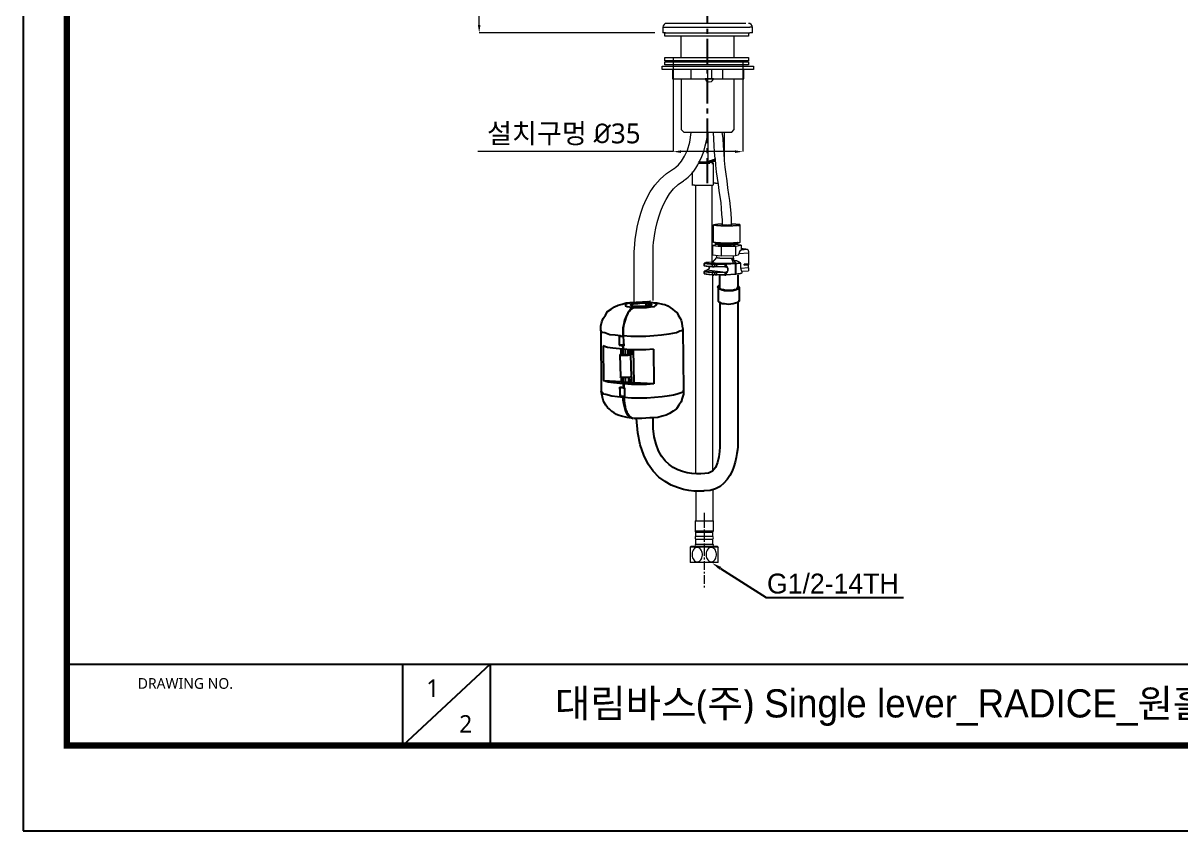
# Model space of a CAD drawing. Extents: x 2752 to 4118, y -1 to 999.
# Drawn here: x 2752 to 3334, y -1 to 405 of the extents above; entities that cross this region are included whole.
import ezdxf
from ezdxf import colors
from ezdxf.entities.mleader import LeaderData, LeaderLine
from ezdxf.math import Vec2, Vec3

# ---------------------------------------------------------------- set-up
doc = ezdxf.new("R2010")
doc.units = 0
doc.header["$LTSCALE"] = 10
doc.header["$MEASUREMENT"] = 0
doc.header["$PDMODE"] = 3
doc.header["$PDSIZE"] = -10
for name, pattern in [('AI-Linetype-4', [0.705556, 0.440972, -0.088194, 0.088194, -0.088194]), ('AI-Linetype-5', [0.705556, 0.440972, -0.088194, 0.088194, -0.088194]), ('CENTER', [2, 1.25, -0.25, 0.25, -0.25])]:
    doc.linetypes.add(name, pattern=pattern)
doc.layers.get('0').update_dxf_attribs({"linetype": 'CONTINUOUS'})
doc.layers.get('DEFPOINTS').update_dxf_attribs({"linetype": 'CONTINUOUS'})
doc.layers.add('1', color=7, linetype='CONTINUOUS')
doc.layers.add('레이어 1', color=7, linetype='CONTINUOUS')
doc.styles.add('Daelim Dimension', font='NanumGothic.ttf')
doc.styles.get("Standard").update_dxf_attribs({"font": 'GulimChe.ttf'})
doc.dimstyles.new('DEFAULT', dxfattribs={"dimscale": 2, "dimtxt": 2, "dimasz": 2, "dimexe": 0, "dimexo": 2, "dimgap": 1, "dimtad": 1, "dimdec": 0, "dimzin": 9, "dimdsep": 46, "dimtxsty": 'Daelim Dimension', "dimcen": 0.5, "dimclrd": 5, "dimclre": 5, "dimclrt": 256, "dimadec": 1, "dimazin": 0, "dimtfac": 1, "dimtdec": 0, "dimtix": 1, "dimtmove": 0, "dimatfit": 3, "dimfxl": 1, "dimtolj": 1, "dimtzin": 1, "dimlwd": 9, "dimlwe": 9, "dimarcsym": 0})

# ---------------------------------------------------------------- blocks, each defined once
blk = doc.blocks.new('*D10')
at = {"color": 5, "lineweight": 9, "ltscale": 0.5, "transparency": 16777216}
for p, q in [((3078.66, 387.11), (3078.66, 340.35)), ((3113.66, 386.01), (3113.66, 340.35)), ((3078.66, 340.35), (2980.63, 340.35)), ((3109.66, 340.35), (3082.66, 340.35))]:
    blk.add_line(p, q, dxfattribs=at)
at = {"color": 5, "ltscale": 0.5, "transparency": 16777216}
for points in [[(3082.66, 341.02), (3082.66, 339.69), (3078.66, 340.35)], [(3109.66, 341.02), (3109.66, 339.69), (3113.66, 340.35)]]:
    blk.add_solid(points, dxfattribs=at)
at = {"layer": 'DEFPOINTS', "color": 0, "ltscale": 0.5, "transparency": 16777216}
for p in [(3078.66, 391.11), (3113.66, 390.01), (3113.66, 340.35)]:
    blk.add_point(p, dxfattribs=at)
at = {"color": 7, "ltscale": 0.5, "transparency": 16777216, "insert": (3023.73, 348.98), "char_height": 10, "attachment_point": 5, "style": 'Daelim Dimension'}
blk.add_mtext('\\A1;설치구멍 {\\fISOCPEUR|b0|i0|c0|p34;%%C}35', dxfattribs=at)
blk = doc.blocks.new('*D11')
at = {"color": 5, "lineweight": 9, "ltscale": 0.5, "transparency": 16777216}
for p, q in [((3092.69, 897.6), (2981.25, 897.6)), ((2981.25, 404.01), (2981.25, 893.6)), ((3069.49, 400.01), (2981.25, 400.01))]:
    blk.add_line(p, q, dxfattribs=at)
at = {"color": 5, "ltscale": 0.5, "transparency": 16777216}
for points in [[(2980.58, 893.6), (2981.91, 893.6), (2981.25, 897.6)], [(2980.58, 404.01), (2981.91, 404.01), (2981.25, 400.01)]]:
    blk.add_solid(points, dxfattribs=at)
at = {"layer": 'DEFPOINTS', "color": 0, "ltscale": 0.5, "transparency": 16777216}
for p in [(2981.25, 897.6), (3096.69, 897.6), (3073.49, 400.01)]:
    blk.add_point(p, dxfattribs=at)
at = {"color": 7, "ltscale": 0.5, "transparency": 16777216, "insert": (2973.8, 648.8), "char_height": 10, "attachment_point": 5, "rotation": 90, "style": 'Daelim Dimension'}
blk.add_mtext('\\A1;497', dxfattribs=at)

msp = doc.modelspace()

# ---------------------------------------------------------------- linework, layer by layer
at = {"color": 1, "linetype": 'CENTER', "lineweight": -3}
msp.add_line((3095.99, 324.53), (3095.99, 420.28), dxfattribs=at)
at = {"color": 5}
msp.add_line((2774.13, 82.86), (3873.53, 82.86), dxfattribs=at)
at = {"color": 5, "ltscale": 40}
for p, q in [((2942.65, 82.86), (2942.65, 41.72)), ((2942.65, 82.86), (2942.65, 41.72)), ((2986.69, 82.86), (2942.65, 41.72)), ((2986.69, 82.86), (2942.65, 41.72)), ((2986.69, 82.86), (2986.69, 41.72)), ((2986.69, 82.86), (2986.69, 41.72))]:
    msp.add_line(p, q, dxfattribs=at)
at = {"ltscale": 0.5}
msp.add_lwpolyline([(2752.18, -0.96), (4117.54, -0.96), (4117.54, 999.46), (2752.18, 999.46)], close=True, dxfattribs=at)
at = {"color": 5, "linetype": 'ByBlock', "lineweight": 200, "const_width": 3.15}
msp.add_lwpolyline([(2774.13, 41.87), (4095.45, 41.87), (4095.45, 976.24), (2774.13, 976.24)], close=True, dxfattribs=at)
at = {"layer": '1', "color": 7, "linetype": 'Continuous', "lineweight": 18}
for p, q in [((3073.49, 402.81), (3073.49, 400.01)), ((3083.74, 404.81), (3076.73, 404.81)), ((3095.72, 404.81), (3083.74, 404.81)), ((3108.24, 404.81), (3095.72, 404.81)), ((3115.25, 404.81), (3108.24, 404.81)), ((3118.49, 400.01), (3118.49, 402.81)), ((3074.77, 400.01), (3073.49, 400.01)), ((3074.77, 400.01), (3083.34, 400.01)), ((3083.34, 400.01), (3108.64, 400.01)), ((3108.64, 400.01), (3117.21, 400.01)), ((3118.49, 400.01), (3117.21, 400.01))]:
    msp.add_line(p, q, dxfattribs=at)
at = {"layer": '1', "color": 7, "linetype": 'Continuous', "lineweight": 13}
for p, q in [((3073.49, 402.81), (3074.77, 402.81)), ((3074.77, 402.81), (3083.34, 402.81)), ((3083.34, 402.81), (3108.64, 402.81)), ((3108.64, 402.81), (3117.21, 402.81)), ((3118.49, 402.81), (3117.21, 402.81))]:
    msp.add_line(p, q, dxfattribs=at)
at = {"layer": '1', "color": 7, "linetype": 'Continuous', "lineweight": 18}
for centre, start, end in [((3075.49, 402.81), 90, 180), ((3116.49, 402.81), 0, 90)]:
    msp.add_arc(centre, 2, start, end, dxfattribs=at)
msp.add_rational_spline([(3076.73, 404.81), (3075.49, 404.81), (3075.49, 404.81)], [1, 0.994876509082, 1], degree=2, dxfattribs=at)
at = {"layer": '레이어 1', "color": 7, "lineweight": 18}
for points in [[(3116.57, 398.42), (3074.44, 398.42), (3074.44, 400.01), (3116.57, 400.01), (3116.57, 398.42)], [(3082.64, 387.6), (3082.64, 398.42)], [(3109.35, 387.6), (3109.35, 398.42)], [(3116.57, 386.01), (3074.44, 386.01), (3074.44, 387.6), (3116.57, 387.6), (3116.57, 386.01)], [(3116.57, 383.89), (3074.44, 383.89), (3074.44, 385.48), (3116.57, 385.48), (3116.57, 383.89)], [(3073.12, 383.29), (3119.06, 383.29), (3119.06, 381.7), (3073.12, 381.7), (3073.12, 383.29)], [(3078.42, 381.24), (3078.42, 376.93), (3114.16, 376.93), (3114.16, 381.7)], [(3087.74, 376.93), (3087.74, 381.7)], [(3095.9, 381.7), (3095.9, 376.55)], [(3097.89, 381.32), (3097.89, 376.93)], [(3103.7, 376.93), (3103.7, 381.7)], [(3082.64, 376.93), (3082.64, 351.51), (3084.11, 350.1), (3108.19, 350.1), (3109.35, 351.51), (3109.35, 376.93)], [(3099.71, 336.83), (3099.41, 340.15), (3099.26, 343.46), (3098.91, 349.95)], [(3104.53, 335.93), (3104.23, 339.54), (3103.93, 343.31), (3103.78, 346.93), (3103.33, 350.1)], [(3104.38, 337.28), (3104.38, 350.1)], [(3096.54, 334.57), (3096.54, 334.42), (3096.39, 334.42), (3091.11, 334.42)], [(3095.49, 335.02), (3091.72, 335.02), (3091.72, 335.17), (3091.42, 335.17)], [(3096.09, 335.02), (3095.49, 335.02), (3095.34, 334.87), (3092.32, 334.87), (3092.17, 335.02), (3091.42, 335.02)], [(3096.09, 335.17), (3095.79, 335.17), (3095.79, 335.02), (3095.49, 335.02)], [(3096.54, 335.32), (3096.09, 335.32)], [(3096.54, 335.02), (3096.09, 335.02)], [(3097.15, 335.17), (3097.15, 335.32), (3097, 335.32), (3096.54, 335.32)], [(3096.54, 335.02), (3097, 335.02), (3097, 335.17), (3097.15, 335.17)], [(3096.54, 334.57), (3097.15, 334.57), (3097.15, 334.72)], [(3097, 335.77), (3097.15, 335.77), (3097.15, 335.93), (3097.75, 335.93)], [(3097, 335.32), (3097, 335.77)], [(3097, 335.62), (3097, 335.77)], [(3099.86, 335.32), (3098.8, 335.32), (3098.65, 335.47), (3097.45, 335.47), (3097.3, 335.62), (3097, 335.62)], [(3097.15, 335.17), (3097.15, 334.72)], [(3098.8, 334.72), (3098.65, 334.72), (3098.5, 334.87), (3097.6, 334.87), (3097.45, 335.02), (3097.15, 335.02)], [(3098.65, 336.08), (3098.2, 336.08), (3098.05, 335.93), (3097.75, 335.93)], [(3098.05, 334.42), (3098.5, 334.42), (3098.5, 334.57), (3098.8, 334.57), (3098.8, 334.72)], [(3098.65, 336.23), (3098.65, 336.38), (3098.8, 336.38), (3099.26, 336.38)], [(3098.65, 335.77), (3098.65, 336.23)], [(3099.71, 336.08), (3098.95, 336.08), (3098.8, 336.23), (3098.65, 336.23)], [(3099.86, 335.47), (3099.41, 335.47), (3099.26, 335.62), (3098.65, 335.62), (3098.65, 335.77)], [(3098.8, 334.72), (3098.8, 323.71)], [(3099.71, 336.53), (3099.56, 336.53), (3099.56, 336.38), (3099.26, 336.38)], [(3099.71, 336.98), (3099.71, 336.23)], [(3099.71, 336.83), (3100.01, 333.51), (3100.31, 330.19), (3100.76, 327.03), (3101.22, 323.87), (3101.67, 320.85), (3102.12, 317.68), (3102.57, 314.82), (3102.87, 311.8), (3103.03, 308.94), (3103.33, 306.07), (3103.33, 303.51)], [(3099.71, 336.23), (3099.71, 336.38)], [(3099.71, 336.08), (3099.71, 336.23)], [(3108, 303.51), (3108, 306.22), (3107.85, 309.39), (3107.55, 312.56), (3107.1, 315.72), (3106.64, 318.89), (3106.19, 322.21), (3105.74, 325.67), (3105.29, 328.99), (3104.83, 332.46), (3104.53, 335.93)], [(3088.36, 323.26), (3088.36, 330.2)], [(3088.7, 323.71), (3088.7, 323.71)], [(3098.05, 323.41), (3096.09, 323.41), (3095.94, 323.26), (3091.72, 323.26), (3091.57, 323.41), (3089.61, 323.41), (3089.46, 323.56), (3088.7, 323.56), (3088.7, 323.71)], [(3089.96, 323.71), (3089.96, 178.47)], [(3098.05, 323.41), (3098.05, 323.56), (3098.2, 323.56), (3098.8, 323.56), (3098.8, 323.71)], [(3098.35, 284.97), (3098.35, 323.56)], [(3101.22, 324.31), (3100.01, 324.31), (3099.86, 324.47), (3098.8, 324.47)], [(3098.95, 303.51), (3099.11, 303.51), (3099.11, 303.66), (3099.71, 303.66), (3099.71, 303.81), (3100.01, 303.81)], [(3098.95, 294.92), (3098.95, 303.51)], [(3111.32, 303.21), (3111.02, 303.21), (3110.87, 303.06), (3108.75, 303.06), (3108.45, 302.91), (3102.72, 302.91), (3102.57, 303.06), (3100.46, 303.06), (3100.46, 303.21), (3099.56, 303.21), (3099.41, 303.36), (3098.95, 303.36), (3098.95, 303.51)], [(3103.33, 303.96), (3101.07, 303.96), (3100.91, 303.81), (3100.01, 303.81)], [(3107.7, 303.36), (3105.89, 303.36), (3105.74, 303.21), (3105.59, 303.21), (3105.59, 303.36), (3103.33, 303.36), (3103.33, 303.51)], [(3108, 303.51), (3108, 303.36), (3107.85, 303.36), (3107.7, 303.36)], [(3112.37, 303.51), (3112.22, 303.51), (3112.22, 303.66), (3111.62, 303.66), (3111.47, 303.81), (3110.11, 303.81), (3110.11, 303.96), (3108, 303.96)], [(3111.32, 303.21), (3111.92, 303.21), (3111.92, 303.36), (3112.37, 303.36), (3112.37, 303.51)], [(3112.37, 294.92), (3112.37, 303.51)], [(3101.22, 293.71), (3098.5, 293.26)], [(3098.5, 293.26), (3102.87, 292.66)], [(3098.5, 293.26), (3098.5, 288.43)], [(3100.01, 294.62), (3099.41, 294.62), (3099.41, 294.77), (3098.95, 294.77), (3098.95, 294.92)], [(3100.01, 294.62), (3100.31, 294.62)], [(3100.31, 294.47), (3100.01, 294.16)], [(3100.01, 294.16), (3100.01, 294.31)], [(3100.01, 294.16), (3100.01, 294.31)], [(3100.01, 294.01), (3100.01, 294.16)], [(3100.01, 294.01), (3100.01, 294.16)], [(3100.01, 294.01), (3100.01, 294.16)], [(3101.07, 293.71), (3101.07, 293.86), (3100.91, 293.86), (3100.16, 293.86), (3100.16, 294.01), (3100.01, 294.01)], [(3100.01, 294.01), (3100.16, 294.01), (3100.16, 293.86), (3101.07, 293.86)], [(3100.16, 294.01), (3100.01, 294.01)], [(3101.07, 293.86), (3100.76, 293.86), (3100.61, 294.01), (3100.16, 294.01)], [(3100.31, 294.62), (3100.46, 294.47)], [(3100.31, 294.47), (3100.31, 294.62)], [(3100.31, 294.62), (3100.46, 294.62)], [(3111.17, 294.62), (3111.02, 294.62), (3110.87, 294.47), (3108.91, 294.47), (3108.6, 294.31), (3102.72, 294.31), (3102.42, 294.47), (3100.61, 294.47), (3100.46, 294.62)], [(3109.06, 294.47), (3108.91, 294.31), (3106.64, 294.31), (3106.49, 294.16), (3102.27, 294.16), (3102.12, 294.31), (3100.61, 294.31), (3100.46, 294.47)], [(3109.66, 294.01), (3108.3, 294.01), (3108, 293.86), (3101.07, 293.86)], [(3101.07, 293.86), (3101.22, 293.86)], [(3101.07, 293.71), (3101.22, 293.71)], [(3110.87, 294.01), (3110.71, 294.01), (3110.71, 293.86), (3109.96, 293.86), (3109.96, 293.71), (3108, 293.71), (3107.85, 293.56), (3103.33, 293.56), (3103.18, 293.71), (3101.22, 293.71)], [(3101.22, 293.86), (3101.37, 293.86)], [(3101.22, 293.71), (3101.22, 293.86)], [(3101.37, 293.86), (3101.67, 293.86), (3101.97, 293.71), (3106.64, 293.71), (3106.95, 293.86), (3109.06, 293.86), (3109.21, 294.01), (3110.41, 294.01), (3110.41, 294.16), (3110.87, 294.16)], [(3101.52, 293.26), (3101.52, 293.71)], [(3101.52, 293.26), (3101.67, 293.26), (3101.67, 293.11), (3102.42, 293.11)], [(3102.42, 293.11), (3102.57, 293.11), (3102.72, 292.96), (3108.6, 292.96), (3108.6, 293.11), (3109.66, 293.11), (3109.66, 293.26)], [(3102.87, 292.66), (3109.96, 292.81)], [(3102.87, 292.66), (3102.87, 287.98)], [(3111.02, 294.31), (3110.87, 294.31), (3110.71, 294.16), (3109.96, 294.16), (3109.81, 294.01), (3109.66, 294.01)], [(3109.66, 294.01), (3109.66, 294.16)], [(3109.66, 293.26), (3109.81, 293.71)], [(3112.83, 293.41), (3109.81, 293.71)], [(3109.96, 292.81), (3112.83, 293.41)], [(3109.96, 292.81), (3109.96, 288.13)], [(3110.87, 294.16), (3110.87, 294.31)], [(3110.87, 294.16), (3111.02, 294.16), (3111.17, 294.31), (3111.32, 294.31)], [(3110.87, 294.01), (3110.87, 294.16)], [(3110.87, 294.01), (3110.87, 294.16)], [(3110.87, 294.01), (3110.87, 294.16)], [(3110.87, 294.01), (3111.02, 294.01)], [(3111.02, 294.01), (3111.32, 294.31)], [(3111.17, 294.31), (3111.02, 294.31)], [(3111.17, 294.62), (3111.32, 294.62)], [(3111.32, 294.47), (3111.17, 294.31)], [(3111.32, 294.62), (3111.92, 294.62), (3111.92, 294.77), (3112.22, 294.77), (3112.37, 294.92)], [(3111.32, 294.62), (3111.32, 294.77)], [(3111.32, 294.47), (3111.32, 294.62)], [(3111.32, 294.47), (3111.32, 294.62)], [(3111.32, 294.62), (3111.32, 294.47)], [(3111.32, 294.47), (3111.32, 294.62)], [(3111.32, 294.31), (3111.32, 294.47)], [(3112.83, 290.85), (3112.22, 290.39), (3111.77, 289.79), (3111.62, 289.04)], [(3112.83, 293.41), (3112.83, 290.85)], [(3112.83, 291.6), (3113.73, 291.6), (3113.88, 291.45), (3114.33, 291.45)], [(3112.83, 291), (3115.84, 291.3)], [(3114.33, 291.45), (3115.09, 291.45), (3115.24, 291.3), (3115.84, 291.3)], [(3115.84, 291.3), (3115.99, 291.15), (3116.14, 291.15), (3116.14, 291), (3116.14, 290.85), (3116.29, 290.85), (3116.29, 290.39), (3116.44, 290.39), (3116.44, 289.34)], [(3095.34, 284.82), (3095.34, 284.97)], [(3095.34, 284.82), (3095.34, 284.97)], [(3095.64, 284.82), (3098.5, 284.97)], [(3095.64, 284.82), (3095.64, 284.97)], [(3095.64, 284.82), (3095.64, 284.97)], [(3100.46, 287.08), (3098.2, 284.67)], [(3098.5, 288.43), (3102.87, 287.98)], [(3100.46, 288.28), (3100.46, 287.08)], [(3108, 286.63), (3102.27, 286.63), (3102.12, 286.78), (3100.91, 286.78), (3100.91, 286.93), (3100.61, 286.93), (3100.46, 287.08)], [(3102.87, 287.98), (3109.96, 288.13)], [(3108, 286.63), (3109.06, 284.06)], [(3108.6, 286.63), (3108, 286.63)], [(3108.6, 286.63), (3109.96, 284.21)], [(3108.75, 286.63), (3108.6, 286.63)], [(3108.75, 288.13), (3108.75, 286.63)], [(3108.75, 286.63), (3109.21, 285.72)], [(3109.21, 285.72), (3108.91, 288.13)], [(3109.21, 285.72), (3109.21, 285.87)], [(3109.21, 285.72), (3110.11, 284.21)], [(3109.21, 285.72), (3110.11, 285.72), (3110.26, 285.57), (3110.56, 285.57), (3110.71, 285.42), (3110.87, 285.42), (3111.02, 285.27), (3111.32, 285.27), (3111.32, 285.12), (3111.47, 285.12), (3111.62, 284.97), (3111.77, 284.97), (3111.92, 284.82), (3112.07, 284.82), (3112.07, 284.67), (3112.22, 284.67), (3112.37, 284.51)], [(3109.96, 288.13), (3111.47, 288.43)], [(3111.62, 289.04), (3111.47, 288.74), (3111.47, 288.43)], [(3116.44, 289.34), (3111.62, 289.04)], [(3116.44, 289.34), (3116.44, 288.59), (3116.59, 288.28), (3116.59, 283.91)], [(3094.43, 284.36), (3094.28, 284.36), (3094.28, 284.21)], [(3094.28, 284.21), (3094.43, 284.21), (3094.43, 284.36), (3094.58, 284.36)], [(3094.28, 284.21), (3094.28, 284.06)], [(3094.28, 284.06), (3094.28, 284.21)], [(3094.28, 284.06), (3094.28, 284.21)], [(3094.28, 283.16), (3094.28, 284.06)], [(3094.28, 284.06), (3094.28, 283.16)], [(3095.94, 283.76), (3095.79, 283.91), (3094.88, 283.91), (3094.73, 284.06), (3094.28, 284.06)], [(3094.28, 283.16), (3094.28, 283.31)], [(3094.28, 283.16), (3094.28, 283.31)], [(3094.28, 283.16), (3094.28, 283.01)], [(3094.28, 283.16), (3094.58, 283.16), (3094.58, 283.01), (3095.49, 283.01), (3095.64, 282.86), (3095.94, 282.86)], [(3094.43, 282.86), (3094.43, 283.01), (3094.28, 283.01), (3094.28, 283.16)], [(3094.28, 283.01), (3094.43, 283.01), (3094.43, 282.86)], [(3094.43, 280.29), (3094.28, 280.29), (3094.28, 280.14)], [(3094.58, 280.29), (3094.43, 280.29), (3094.43, 280.14), (3094.28, 280.14)], [(3094.28, 280.14), (3094.28, 279.99)], [(3094.28, 279.99), (3094.28, 280.14)], [(3094.28, 280.14), (3094.28, 279.99)], [(3094.28, 279.09), (3094.28, 279.99)], [(3094.28, 279.99), (3094.28, 279.09)], [(3095.94, 279.84), (3094.88, 279.84), (3094.88, 279.99), (3094.28, 279.99)], [(3094.28, 279.09), (3094.28, 279.24)], [(3094.28, 279.09), (3094.28, 279.24)], [(3094.58, 284.36), (3094.43, 284.36)], [(3098.5, 282.41), (3098.2, 282.55), (3096.84, 282.55), (3096.39, 282.71), (3095.34, 282.71), (3095.19, 282.86), (3094.43, 282.86)], [(3094.58, 280.29), (3094.43, 280.29)], [(3094.58, 284.36), (3094.73, 284.36)], [(3094.73, 284.36), (3094.58, 284.36)], [(3094.58, 280.29), (3094.73, 280.29)], [(3094.73, 280.29), (3094.58, 280.29)], [(3094.73, 284.36), (3094.73, 284.51)], [(3095.19, 284.36), (3094.73, 284.36)], [(3098.5, 283.91), (3097.3, 283.91), (3096.84, 284.06), (3095.79, 284.06), (3095.64, 284.21), (3094.73, 284.21), (3094.73, 284.36)], [(3094.73, 280.29), (3094.73, 280.44)], [(3095.19, 280.29), (3094.73, 280.29)], [(3098.5, 279.84), (3097.3, 279.84), (3096.84, 279.99), (3095.79, 279.99), (3095.64, 280.14), (3094.73, 280.14), (3094.73, 280.29)], [(3095.03, 284.51), (3095.03, 284.67), (3095.19, 284.67), (3095.19, 284.82), (3095.34, 284.82)], [(3095.03, 284.51), (3095.03, 284.36)], [(3095.03, 280.44), (3095.03, 280.59), (3095.19, 280.59), (3095.19, 280.75), (3095.34, 280.75)], [(3095.03, 280.44), (3095.03, 280.29)], [(3095.19, 284.36), (3095.19, 284.51)], [(3095.19, 284.36), (3095.49, 284.36)], [(3095.19, 280.29), (3095.19, 280.44)], [(3095.19, 280.29), (3095.49, 280.29)], [(3095.49, 284.82), (3095.34, 284.82)], [(3095.49, 284.51), (3095.34, 284.51), (3095.34, 284.67), (3095.34, 284.82)], [(3095.34, 284.82), (3095.49, 284.82)], [(3095.34, 284.82), (3095.49, 284.82)], [(3095.34, 284.36), (3095.34, 284.51)], [(3095.34, 284.36), (3095.34, 284.51), (3095.49, 284.51)], [(3095.34, 280.75), (3095.34, 280.9)], [(3095.34, 280.75), (3095.34, 280.9)], [(3095.49, 280.75), (3095.34, 280.75)], [(3095.49, 280.75), (3095.34, 280.75)], [(3095.49, 280.44), (3095.34, 280.44), (3095.34, 280.59), (3095.34, 280.75)], [(3095.34, 280.75), (3095.49, 280.75)], [(3095.34, 280.29), (3095.34, 280.44)], [(3095.49, 280.44), (3095.34, 280.44), (3095.34, 280.29)], [(3095.49, 284.82), (3095.64, 284.82)], [(3095.49, 284.51), (3095.49, 284.67)], [(3095.49, 284.36), (3095.49, 284.51)], [(3095.49, 284.36), (3095.49, 284.51)], [(3095.49, 280.75), (3095.49, 280.9)], [(3095.49, 280.75), (3095.64, 280.75)], [(3095.49, 280.44), (3095.49, 280.59)], [(3095.49, 280.44), (3095.49, 280.59)], [(3095.49, 280.44), (3095.49, 280.59)], [(3095.49, 280.29), (3095.49, 280.44)], [(3096.69, 282.55), (3096.69, 281.65), (3096.54, 281.65), (3096.54, 281.5), (3096.39, 281.35), (3096.39, 281.2), (3096.24, 281.05), (3096.09, 281.05), (3096.09, 280.9), (3095.79, 280.9), (3095.64, 280.75)], [(3095.64, 280.75), (3095.79, 280.75), (3095.79, 280.9), (3096.09, 280.9), (3096.09, 281.05), (3096.24, 281.05), (3096.39, 281.2), (3096.39, 281.35), (3096.54, 281.35), (3096.54, 281.5), (3096.69, 281.65), (3096.69, 282.55)], [(3095.64, 280.75), (3095.64, 280.9)], [(3095.64, 280.75), (3095.64, 280.9)], [(3095.64, 280.75), (3095.64, 280.9)], [(3095.64, 280.75), (3095.64, 280.9)], [(3095.64, 280.75), (3095.64, 280.9)], [(3104.99, 279.69), (3095.64, 280.75)], [(3098.35, 283.61), (3097.75, 283.61), (3097.45, 283.76), (3095.94, 283.76)], [(3095.94, 282.86), (3097, 282.86), (3097.3, 282.71), (3098.35, 282.71)], [(3098.35, 279.54), (3097.75, 279.54), (3097.45, 279.69), (3096.24, 279.69), (3095.94, 279.84)], [(3109.06, 284.06), (3101.97, 284.06), (3101.82, 284.21), (3099.86, 284.21), (3099.71, 284.36), (3098.8, 284.36), (3098.65, 284.51), (3098.2, 284.51), (3098.2, 284.67)], [(3098.35, 283.61), (3098.35, 283.76), (3098.5, 283.76), (3098.5, 283.91)], [(3098.35, 283.61), (3098.35, 282.71)], [(3099.26, 283.61), (3098.35, 283.61)], [(3098.35, 282.71), (3099.26, 282.71)], [(3098.5, 282.41), (3098.5, 282.55), (3098.35, 282.55), (3098.35, 282.71)], [(3098.5, 279.84), (3098.35, 279.69), (3098.35, 279.54)], [(3098.35, 279.54), (3098.35, 278.64)], [(3099.26, 279.54), (3098.35, 279.54)], [(3099.11, 283.91), (3098.5, 283.91)], [(3098.5, 282.41), (3099.26, 282.41)], [(3099.11, 279.84), (3098.5, 279.84)], [(3099.11, 283.91), (3099.56, 283.91)], [(3099.11, 283.91), (3099.26, 283.91), (3099.26, 283.76), (3099.26, 283.61)], [(3099.11, 279.84), (3099.56, 279.84)], [(3099.11, 279.84), (3099.26, 279.84), (3099.26, 279.69), (3099.26, 279.54)], [(3099.71, 283.61), (3099.26, 283.61)], [(3099.26, 283.61), (3099.26, 282.71)], [(3099.26, 282.71), (3099.71, 282.71)], [(3099.26, 282.71), (3099.26, 282.41)], [(3099.26, 282.41), (3099.71, 282.55)], [(3099.71, 279.54), (3099.26, 279.54)], [(3099.26, 279.54), (3099.26, 278.64)], [(3099.71, 283.61), (3099.71, 283.91), (3099.56, 283.91)], [(3100.76, 283.91), (3099.56, 283.91)], [(3100.76, 279.84), (3099.56, 279.84)], [(3099.71, 279.54), (3099.71, 279.84), (3099.56, 279.84)], [(3099.71, 282.71), (3099.71, 283.61)], [(3100.61, 283.61), (3099.71, 283.61)], [(3099.71, 282.71), (3100.61, 282.71)], [(3099.71, 282.55), (3099.71, 282.71)], [(3099.71, 282.55), (3100.76, 282.55)], [(3099.71, 278.64), (3099.71, 279.54)], [(3100.61, 279.54), (3099.71, 279.54)], [(3100.61, 283.61), (3100.61, 283.91), (3100.76, 283.91)], [(3100.61, 282.71), (3100.61, 283.61)], [(3104.68, 283.61), (3100.61, 283.61)], [(3100.61, 282.71), (3103.33, 282.71), (3103.78, 282.55), (3104.68, 282.55)], [(3100.76, 282.55), (3100.61, 282.55), (3100.61, 282.71)], [(3100.76, 279.84), (3100.61, 279.84), (3100.61, 279.69), (3100.61, 279.54)], [(3100.61, 278.64), (3100.61, 279.54)], [(3104.68, 279.54), (3100.61, 279.54)], [(3104.68, 283.76), (3103.33, 283.76), (3102.87, 283.91), (3100.76, 283.91)], [(3104.68, 282.41), (3101.52, 282.41), (3101.22, 282.55), (3100.76, 282.55)], [(3104.68, 279.69), (3103.63, 279.69), (3103.33, 279.84), (3100.76, 279.84)], [(3104.68, 283.61), (3104.68, 283.76)], [(3105.14, 283.76), (3104.68, 283.76)], [(3104.68, 283.61), (3104.68, 282.55)], [(3105.29, 283.61), (3104.68, 283.61)], [(3104.68, 282.55), (3105.14, 282.55)], [(3104.68, 282.41), (3104.68, 282.55)], [(3104.68, 282.41), (3104.99, 282.41)], [(3104.99, 279.69), (3104.68, 279.69)], [(3104.68, 279.69), (3104.68, 279.54)], [(3104.68, 279.54), (3104.68, 278.49)], [(3105.14, 279.54), (3104.68, 279.54)], [(3104.99, 282.41), (3105.14, 282.41)], [(3104.99, 282.41), (3105.14, 282.41)], [(3105.14, 279.54), (3105.14, 279.69), (3104.99, 279.69)], [(3105.14, 279.69), (3104.99, 279.69)], [(3109.06, 284.06), (3105.14, 283.76)], [(3105.14, 283.76), (3105.29, 283.76), (3105.29, 283.61)], [(3105.29, 282.71), (3105.14, 282.55)], [(3105.14, 282.41), (3105.14, 282.55)], [(3105.14, 282.41), (3105.14, 282.55)], [(3105.14, 282.41), (3105.14, 282.55)], [(3105.14, 282.41), (3105.14, 282.55)], [(3105.14, 282.41), (3105.14, 282.55)], [(3105.14, 282.41), (3105.29, 282.41), (3105.29, 282.55)], [(3105.14, 282.41), (3105.14, 282.55)], [(3105.14, 282.41), (3105.14, 282.55)], [(3105.14, 282.41), (3105.44, 282.41), (3105.44, 282.25), (3105.59, 282.25), (3105.59, 282.1), (3105.74, 282.1), (3105.74, 281.95), (3105.89, 281.95), (3105.89, 281.8), (3105.89, 281.65), (3106.04, 281.65), (3106.04, 280.75), (3105.89, 280.59), (3105.89, 280.29), (3105.74, 280.29), (3105.74, 280.14), (3105.59, 279.99), (3105.44, 279.99), (3105.44, 279.84), (3105.14, 279.84), (3105.14, 279.69)], [(3105.14, 279.69), (3105.29, 279.69), (3105.29, 279.54)], [(3105.14, 279.54), (3105.29, 279.54)], [(3109.96, 283.91), (3105.29, 283.61)], [(3105.29, 283.61), (3105.29, 282.71)], [(3105.29, 279.54), (3105.59, 279.54), (3105.59, 279.69), (3105.74, 279.69), (3105.89, 279.84), (3106.04, 279.99), (3106.04, 280.14), (3106.19, 280.14), (3106.19, 280.44), (3106.34, 280.44), (3106.34, 281.8), (3106.19, 281.8), (3106.19, 282.1), (3106.04, 282.1), (3106.04, 282.25), (3105.89, 282.41), (3105.74, 282.41), (3105.74, 282.55), (3105.29, 282.55), (3105.29, 282.71)], [(3105.29, 282.55), (3105.29, 282.71)], [(3105.29, 279.54), (3105.29, 278.64)], [(3109.96, 284.21), (3109.36, 284.21), (3109.21, 284.06), (3109.06, 284.06)], [(3110.11, 284.21), (3109.96, 284.21)], [(3109.96, 283.91), (3109.96, 284.21)], [(3109.96, 278.94), (3109.96, 283.91)], [(3110.26, 283.91), (3109.96, 283.91)], [(3112.37, 284.51), (3112.37, 284.36), (3112.22, 284.36), (3111.47, 284.36), (3111.32, 284.21), (3110.11, 284.21)], [(3110.26, 283.91), (3110.26, 284.06), (3110.11, 284.21)], [(3113.13, 279.39), (3112.98, 279.24), (3112.98, 279.09), (3112.83, 279.09), (3112.52, 279.09), (3112.52, 278.94), (3111.77, 278.94), (3111.62, 278.79), (3110.11, 278.79)], [(3112.67, 284.21), (3112.22, 284.21), (3112.22, 284.06), (3110.87, 284.06), (3110.71, 283.91), (3110.26, 283.91)], [(3110.26, 278.94), (3110.26, 283.91)], [(3110.26, 278.94), (3111.02, 278.94), (3111.32, 279.09), (3112.37, 279.09), (3112.37, 279.24), (3112.98, 279.24), (3112.98, 279.39), (3113.13, 279.39)], [(3112.67, 284.21), (3112.67, 284.36), (3112.52, 284.36), (3112.52, 284.51), (3112.37, 284.51)], [(3112.67, 281.65), (3112.67, 284.21)], [(3116.59, 281.95), (3112.67, 281.65)], [(3112.67, 281.65), (3112.67, 280.9), (3112.83, 280.9), (3112.83, 280.44), (3112.98, 280.44), (3112.98, 280.29), (3113.13, 280.29)], [(3113.13, 280.29), (3116.44, 280.44)], [(3113.13, 280.29), (3113.13, 279.39)], [(3116.59, 283.91), (3114.33, 283.76)], [(3114.33, 283.31), (3114.33, 283.76)], [(3116.44, 283.61), (3114.33, 283.46)], [(3114.33, 283.31), (3116.59, 283.46)], [(3116.44, 283.91), (3116.44, 283.61)], [(3116.44, 283.61), (3116.59, 283.61), (3116.59, 283.46)], [(3116.59, 281.95), (3116.59, 280.59), (3116.44, 280.59), (3116.44, 280.44)], [(3116.59, 281.95), (3116.59, 283.46)], [(3094.28, 279.09), (3094.28, 278.94)], [(3094.28, 279.09), (3094.58, 279.09), (3094.73, 278.94), (3095.49, 278.94), (3095.64, 278.79), (3095.94, 278.79)], [(3094.28, 279.09), (3094.28, 278.94), (3094.43, 278.94), (3094.43, 278.79)], [(3094.28, 278.94), (3094.43, 278.94), (3094.43, 278.79)], [(3098.5, 278.49), (3096.84, 278.49), (3096.39, 278.64), (3095.34, 278.64), (3095.19, 278.79), (3094.43, 278.79)], [(3095.94, 278.79), (3097, 278.79), (3097.3, 278.64), (3098.35, 278.64)], [(3098.35, 278.64), (3099.26, 278.64)], [(3098.35, 278.64), (3098.35, 278.49), (3098.5, 278.49)], [(3098.5, 278.49), (3098.5, 278.33), (3098.65, 278.33), (3099.11, 278.33), (3099.11, 278.49)], [(3098.58, 180.18), (3098.58, 278.33)], [(3099.26, 278.64), (3099.26, 278.49), (3099.11, 278.49)], [(3099.71, 278.49), (3099.11, 278.49)], [(3099.26, 278.64), (3099.71, 278.64)], [(3099.71, 278.64), (3100.61, 278.64)], [(3099.71, 278.49), (3099.71, 278.64)], [(3099.71, 278.49), (3100.76, 278.49)], [(3100.61, 278.64), (3104.23, 278.64), (3104.68, 278.49)], [(3100.61, 278.64), (3100.61, 278.49), (3100.76, 278.49)], [(3104.68, 278.33), (3101.97, 278.33), (3101.52, 278.49), (3100.76, 278.49)], [(3104.68, 278.49), (3104.99, 278.49), (3105.14, 278.64), (3105.29, 278.64)], [(3104.68, 278.49), (3104.68, 278.33)], [(3104.68, 278.33), (3105.14, 278.33)], [(3109.96, 278.64), (3105.14, 278.33)], [(3105.29, 278.64), (3105.29, 278.33), (3105.14, 278.33)], [(3105.29, 278.64), (3109.96, 278.94)], [(3110.26, 278.94), (3109.96, 278.94)], [(3109.96, 278.64), (3109.96, 278.94)], [(3110.11, 278.79), (3109.96, 278.64)], [(3110.26, 278.94), (3110.26, 278.79), (3110.11, 278.79)], [(3089.99, 169.7), (3089.99, 154.8)], [(3098.58, 170.44), (3098.58, 154.8)], [(3089.68, 154.8), (3089.68, 149.88)], [(3089.68, 154.8), (3098.91, 154.8)], [(3098.91, 149.88), (3098.91, 154.8)], [(3089.68, 149.88), (3098.91, 149.88)], [(3089.95, 149.13), (3089.95, 147.06)], [(3089.95, 149.13), (3098.64, 149.13)], [(3089.95, 147.06), (3098.64, 147.06)], [(3089.95, 145.6), (3089.95, 143.16)], [(3089.95, 145.6), (3098.64, 145.6)], [(3098.64, 147.06), (3098.64, 149.13)], [(3098.64, 143.16), (3098.64, 145.6)], [(3087.2, 141.45), (3087.2, 140.29), (3087.2, 137.87), (3087.2, 135.44), (3087.2, 134.26)], [(3087.2, 141.45), (3087.2, 140.29), (3087.2, 137.87), (3087.2, 135.44), (3087.2, 134.26)], [(3101.29, 141.66), (3087.29, 141.66)], [(3101.29, 141.66), (3087.29, 141.66)], [(3094.28, 141.86), (3087.57, 141.86)], [(3094.28, 141.86), (3087.57, 141.86)], [(3089.95, 143.16), (3098.64, 143.16)], [(3090.29, 141.89), (3098.3, 141.89)], [(3090.29, 141.89), (3098.3, 141.89)], [(3101, 141.86), (3094.28, 141.86)], [(3101, 141.86), (3094.28, 141.86)], [(3101.36, 134.26), (3101.36, 135.43), (3101.36, 137.87), (3101.36, 140.27), (3101.36, 141.45)], [(3101.36, 134.26), (3101.36, 135.43), (3101.36, 137.87), (3101.36, 140.27), (3101.36, 141.45)], [(3094.28, 133.85), (3087.36, 133.85)], [(3094.28, 133.85), (3087.36, 133.85)], [(3101.2, 133.85), (3094.28, 133.85)], [(3101.2, 133.85), (3094.28, 133.85)]]:
    msp.add_lwpolyline(points, dxfattribs=at)
at = {"layer": '레이어 1', "color": 7, "lineweight": 25}
for points in [[(3101.89, 278.29), (3101.89, 272.19)], [(3111.19, 278.29), (3111.19, 272.19)], [(3101.31, 272.19), (3101.31, 272.77), (3101.6, 273.06), (3101.89, 273.06)], [(3101.31, 272.19), (3101.31, 265.51)], [(3111.19, 271.32), (3109.74, 270.74), (3108.57, 270.45), (3107.12, 270.45), (3105.96, 270.45), (3104.51, 270.45), (3103.35, 270.74), (3102.18, 271.32), (3101.6, 271.61), (3101.31, 271.9), (3101.31, 272.19)], [(3101.89, 272.19), (3101.89, 271.9), (3102.18, 271.61), (3102.76, 271.32), (3103.93, 271.03), (3105.09, 270.74), (3105.96, 270.74), (3107.12, 270.74), (3108.28, 270.74), (3109.45, 271.03), (3110.61, 271.32)], [(3110.61, 271.32), (3110.9, 271.61), (3111.19, 272.19)], [(3111.19, 273.06), (3111.48, 272.77), (3111.77, 272.19)], [(3111.77, 272.19), (3111.77, 271.9), (3111.48, 271.61), (3111.19, 271.32)], [(3111.77, 272.19), (3111.77, 265.51)], [(3042.29, 250.68), (3042.29, 252.71), (3042.87, 254.74), (3043.45, 256.49), (3044.61, 258.23), (3045.77, 259.97), (3047.51, 261.14), (3049.26, 262.3), (3051, 263.17), (3053.04, 263.75), (3055.07, 264.33), (3057.1, 264.62), (3059.14, 264.62), (3063.2, 264.91), (3067.27, 264.91)], [(3066.11, 264.62), (3062.04, 264.62), (3060.01, 264.62), (3057.97, 264.33), (3055.94, 264.04), (3055.07, 263.75), (3054.78, 263.46), (3054.78, 263.17), (3054.78, 262.88), (3055.65, 262.59), (3056.81, 262.3), (3058.84, 262.01), (3057.97, 261.72), (3057.1, 261.14), (3056.52, 260.26), (3055.94, 259.39), (3055.07, 257.65), (3054.2, 255.61), (3053.91, 253.87), (3053.32, 251.84), (3053.32, 249.81), (3053.32, 247.77)], [(3058.84, 262.01), (3057.97, 261.42), (3057.1, 260.84), (3056.52, 259.97), (3055.94, 259.1), (3055.07, 257.36), (3054.49, 255.61), (3053.91, 253.58), (3053.62, 251.55), (3053.62, 249.81), (3053.62, 247.77)], [(3057.39, 263.17), (3057.39, 263.46), (3057.68, 263.75), (3058.27, 263.75), (3059.14, 264.04), (3060.88, 264.04), (3062.91, 264.33), (3064.95, 264.33)], [(3060.01, 262.59), (3058.55, 262.59), (3057.97, 262.88), (3057.68, 262.88), (3057.39, 263.17)], [(3058.84, 262.01), (3060.01, 262.59)], [(3059.14, 262.01), (3063.2, 262.01), (3065.24, 262.01), (3067.27, 262.3), (3069.3, 262.59), (3070.18, 263.17), (3070.47, 263.46), (3070.47, 263.75), (3069.59, 264.04), (3068.43, 264.33), (3066.4, 264.62)], [(3059.14, 262.01), (3060.3, 262.59)], [(3060.01, 262.59), (3060.01, 262.3)], [(3067.85, 263.46), (3067.85, 263.17), (3067.56, 263.17), (3066.98, 262.88), (3066.11, 262.88), (3064.07, 262.59), (3062.33, 262.59), (3060.3, 262.59)], [(3064.95, 264.33), (3066.11, 264.62)], [(3064.95, 264.33), (3064.95, 262.59)], [(3065.24, 264.04), (3066.4, 264.62)], [(3065.24, 264.04), (3065.24, 262.59)], [(3065.24, 264.04), (3066.69, 264.04), (3067.27, 263.75), (3067.56, 263.75), (3067.85, 263.46)], [(3066.4, 264.62), (3067.27, 264.91)], [(3067.27, 264.62), (3066.4, 264.62)], [(3066.4, 264.62), (3066.4, 264.62)], [(3067.56, 264.62), (3070.47, 264.33), (3073.37, 263.75), (3074.53, 263.46), (3075.99, 262.88), (3077.15, 262.01), (3078.31, 261.14), (3079.47, 260.26), (3080.63, 259.39), (3081.22, 258.23), (3082.09, 256.78), (3082.67, 255.61), (3082.96, 254.16), (3083.25, 252.71), (3083.54, 251.26)], [(3101.31, 265.51), (3101.31, 265.22), (3101.6, 264.93), (3102.18, 264.64), (3103.35, 264.06), (3104.51, 264.06), (3106.54, 263.77), (3108.86, 264.06), (3110.03, 264.35), (3111.19, 264.64)], [(3042.29, 250.68), (3042.58, 219.88)], [(3052.16, 247.77), (3049.55, 248.06), (3046.93, 248.35), (3044.32, 249.23), (3043.16, 249.51), (3042.58, 250.1), (3042.29, 250.38), (3042.29, 250.68)], [(3083.54, 251.26), (3083.25, 250.68), (3082.96, 250.38), (3082.09, 250.1), (3080.34, 249.23), (3078.31, 248.93), (3076.57, 248.64), (3072.79, 248.06), (3069.01, 247.77), (3064.95, 247.48), (3061.17, 247.48), (3057.39, 247.48), (3053.62, 247.77)], [(3083.54, 251.26), (3083.83, 220.46)], [(3051.58, 247.77), (3051.58, 243.12)], [(3051.58, 247.77), (3053.32, 247.48)], [(3053.62, 247.48), (3051.58, 247.48)], [(3051.58, 247.48), (3051.58, 243.12)], [(3051.58, 247.48), (3051.58, 247.48)], [(3053.32, 247.77), (3053.32, 247.48)], [(3053.62, 247.77), (3053.32, 247.48)], [(3053.62, 247.77), (3053.62, 247.48)], [(3053.62, 247.77), (3053.62, 247.77)], [(3053.62, 247.48), (3053.91, 242.83)], [(3043.45, 242.83), (3043.74, 225.4)], [(3053.32, 241.09), (3048.39, 241.67), (3045.77, 241.96), (3044.61, 242.25), (3043.45, 242.83)], [(3051.58, 243.12), (3051.87, 243.12)], [(3053.62, 243.12), (3051.58, 243.12)], [(3051.58, 243.12), (3053.32, 242.83)], [(3051.87, 238.18), (3052.16, 238.47)], [(3052.16, 238.47), (3052.45, 238.47)], [(3052.45, 241.09), (3052.45, 238.47)], [(3052.45, 238.47), (3053.32, 238.47)], [(3053.04, 238.18), (3053.04, 238.47)], [(3053.04, 238.47), (3053.32, 238.47)], [(3053.04, 238.18), (3053.04, 238.47)], [(3053.32, 242.83), (3053.62, 242.83)], [(3053.32, 242.83), (3053.32, 241.09)], [(3053.32, 241.09), (3053.32, 238.47)], [(3053.32, 241.09), (3053.62, 241.09)], [(3053.62, 243.12), (3053.62, 241.09)], [(3068.72, 241.09), (3064.95, 240.8), (3061.17, 240.8), (3057.39, 240.8), (3053.62, 241.09)], [(3054.49, 241.09), (3054.49, 237.9)], [(3055.94, 240.8), (3055.94, 238.18)], [(3056.23, 240.8), (3056.23, 238.18)], [(3056.81, 240.8), (3056.81, 238.18)], [(3057.68, 240.8), (3057.68, 238.18)], [(3058.55, 240.8), (3058.84, 224.24)], [(3068.72, 241.09), (3069.01, 223.66)], [(3051.87, 238.18), (3052.16, 227.14)], [(3057.39, 238.18), (3055.94, 237.9), (3054.78, 237.9), (3053.32, 237.9), (3052.45, 237.9), (3052.16, 238.18), (3051.87, 238.18)], [(3056.52, 238.18), (3055.65, 238.18), (3054.78, 237.9), (3053.91, 238.18), (3053.32, 238.18), (3053.04, 238.18)], [(3056.52, 238.18), (3056.81, 238.18)], [(3056.81, 238.18), (3057.68, 238.18)], [(3057.68, 227.14), (3057.39, 238.18)], [(3057.39, 238.18), (3057.68, 238.18)], [(3057.68, 227.14), (3056.23, 226.85), (3054.78, 226.85), (3053.32, 226.85), (3052.74, 226.85), (3052.45, 226.85), (3052.16, 227.14)], [(3052.74, 224.24), (3052.74, 226.85)], [(3053.62, 224.24), (3053.62, 226.85)], [(3054.49, 226.85), (3054.49, 224.53)], [(3056.23, 226.85), (3056.23, 224.53)], [(3056.52, 226.85), (3056.52, 224.53)], [(3057.1, 223.95), (3056.81, 226.85)], [(3057.68, 227.14), (3057.97, 227.14)], [(3057.97, 223.95), (3057.97, 227.14)], [(3043.74, 225.4), (3052.74, 224.82)], [(3053.62, 223.66), (3048.68, 224.24), (3046.06, 224.53), (3044.9, 224.82), (3043.74, 225.4)], [(3053.91, 221.62), (3051.87, 221.91)], [(3051.87, 221.91), (3051.87, 217.26)], [(3052.16, 217.26), (3051.87, 221.91)], [(3051.87, 221.91), (3052.16, 221.91)], [(3051.87, 221.91), (3053.62, 221.62)], [(3052.74, 224.24), (3053.62, 224.24)], [(3054.49, 224.53), (3053.62, 224.24)], [(3056.23, 224.53), (3053.62, 223.66)], [(3053.62, 223.66), (3053.62, 221.62)], [(3053.62, 221.62), (3053.91, 221.91)], [(3053.91, 223.66), (3056.52, 224.53)], [(3053.91, 223.66), (3053.91, 221.62)], [(3069.01, 223.66), (3065.24, 223.37), (3061.46, 223.37), (3057.68, 223.37), (3053.91, 223.66)], [(3054.2, 221.62), (3054.2, 217.26)], [(3054.49, 224.53), (3056.23, 224.53)], [(3057.1, 224.53), (3056.52, 224.53)], [(3057.1, 223.95), (3057.97, 223.95)], [(3058.84, 224.24), (3057.97, 223.95)], [(3069.01, 223.66), (3058.84, 224.24)], [(3058.55, 206.23), (3055.65, 206.81), (3052.74, 207.39), (3051.58, 207.68), (3050.13, 208.26), (3048.97, 209.13), (3047.81, 209.71), (3046.64, 210.88), (3045.77, 211.75), (3044.9, 212.91), (3044.03, 214.36), (3043.45, 215.52), (3043.16, 216.98), (3042.87, 218.43), (3042.58, 219.88)], [(3042.58, 219.88), (3042.87, 219.59), (3043.16, 219.3), (3043.74, 218.72), (3044.9, 218.43), (3047.81, 217.56), (3050.71, 217.26), (3053.62, 216.98)], [(3051.87, 217.26), (3053.62, 217.26)], [(3052.45, 217.26), (3052.16, 217.26)], [(3053.91, 217.26), (3052.16, 217.26)], [(3053.91, 217.26), (3053.62, 217.26)], [(3053.62, 217.26), (3053.62, 216.98)], [(3058.55, 206.23), (3057.68, 206.52), (3057.1, 206.81), (3056.52, 207.39), (3055.94, 207.97), (3055.07, 209.42), (3054.49, 210.88), (3054.2, 212.33), (3053.91, 213.78), (3053.62, 215.52), (3053.62, 216.98)], [(3053.91, 216.98), (3057.68, 216.68), (3061.75, 216.68), (3065.53, 216.68), (3069.3, 216.98), (3073.08, 217.26), (3076.86, 217.85), (3078.89, 218.14), (3080.63, 218.72), (3082.67, 219.3), (3083.54, 219.59), (3083.83, 220.17), (3083.83, 220.46)], [(3053.91, 217.26), (3053.91, 216.98)], [(3053.91, 216.98), (3054.2, 213.78), (3054.49, 212.33), (3054.78, 210.88), (3055.36, 209.42), (3056.23, 208.26), (3056.52, 207.68), (3057.1, 207.1), (3057.97, 206.52), (3058.55, 206.23)], [(3083.83, 220.46), (3083.83, 218.43), (3083.25, 216.39), (3082.67, 214.65), (3081.51, 212.91), (3080.34, 211.16), (3078.6, 210), (3076.86, 208.84), (3075.11, 207.97), (3073.08, 207.39), (3071.05, 206.81), (3069.01, 206.52), (3066.98, 206.52), (3062.91, 206.23), (3058.84, 206.23)]]:
    msp.add_lwpolyline(points, dxfattribs=at)
at = {"layer": '레이어 1', "color": 1, "linetype": 'AI-Linetype-4', "lineweight": 18}
msp.add_lwpolyline([(3094.3, 158.81), (3094.3, 155.73), (3094.3, 121.22)], dxfattribs=at)
at = {"layer": '레이어 1', "color": 7, "linetype": 'AI-Linetype-5', "lineweight": 18}
msp.add_lwpolyline([(3094.3, 155.73), (3094.3, 139.16)], dxfattribs=at)
at = {"layer": '레이어 1', "color": 7, "lineweight": 18}
for points, knots in [([(3094.75, 376.93), (3094.75, 376.93), (3098.64, 376.93), (3098.64, 376.93), (3098.64, 376.93), (3098.91, 376.93), (3098.91, 376.93), (3098.91, 376.93), (3098.49, 375.31), (3096.83, 375.34), (3096.83, 375.34), (3095.09, 375.46), (3094.75, 376.93)], [0, 0, 0, 0, 1, 1, 1, 2, 2, 2, 3, 3, 3, 4, 4, 4, 4]), ([(3059.14, 264.62), (3059.14, 264.62), (3059.14, 288.73), (3059.14, 288.73), (3059.14, 288.73), (3058.49, 320.01), (3078.87, 331.74), (3078.87, 331.74), (3086.54, 335.87), (3087.75, 349.95)], [0, 0, 0, 0, 1, 1, 1, 2, 2, 2, 3, 3, 3, 3]), ([(3068.58, 265.51), (3068.58, 265.51), (3068.58, 290.47), (3068.58, 290.47), (3068.58, 290.47), (3068.86, 316.65), (3083.83, 325.69), (3083.83, 325.69), (3093.54, 330.73), (3096.09, 349.79), (3096.09, 349.79), (3096.09, 335.17), (3096.09, 335.17)], [0, 0, 0, 0, 1, 1, 1, 2, 2, 2, 3, 3, 3, 4, 4, 4, 4]), ([(3094.58, 284.36), (3094.58, 284.36), (3094.43, 284.36), (3094.43, 284.36), (3094.43, 284.36), (3094.58, 284.36), (3094.58, 284.36)], [0, 0, 0, 0, 1, 1, 1, 2, 2, 2, 2]), ([(3094.58, 280.29), (3094.58, 280.29), (3094.43, 280.29), (3094.43, 280.29), (3094.43, 280.29), (3094.58, 280.29), (3094.58, 280.29)], [0, 0, 0, 0, 1, 1, 1, 2, 2, 2, 2]), ([(3095.49, 284.51), (3095.49, 284.51), (3095.64, 284.51), (3095.64, 284.51), (3095.64, 284.51), (3095.49, 284.51), (3095.49, 284.51)], [0, 0, 0, 0, 1, 1, 1, 2, 2, 2, 2]), ([(3088.41, 136.28), (3088.11, 137.08), (3088.06, 137.97), (3088.23, 138.82), (3088.41, 139.66), (3088.8, 140.45), (3089.42, 140.95), (3090.03, 141.45), (3090.86, 141.59), (3091.56, 141.27), (3092.26, 140.95), (3092.79, 140.24), (3093.08, 139.45), (3093.37, 138.65), (3093.43, 137.74), (3093.26, 136.91), (3093.09, 136.07), (3092.69, 135.27), (3092.07, 134.77), (3091.46, 134.27), (3090.63, 134.13), (3089.93, 134.46), (3089.23, 134.77), (3088.69, 135.47), (3088.41, 136.28)], [0, 0, 0, 0, 1, 1, 1, 2, 2, 2, 3, 3, 3, 4, 4, 4, 5, 5, 5, 6, 6, 6, 7, 7, 7, 8, 8, 8, 8]), ([(3088.41, 136.28), (3088.11, 137.08), (3088.06, 137.97), (3088.23, 138.82), (3088.41, 139.66), (3088.8, 140.45), (3089.42, 140.95), (3090.03, 141.45), (3090.86, 141.59), (3091.56, 141.27), (3092.26, 140.95), (3092.79, 140.24), (3093.08, 139.45), (3093.37, 138.65), (3093.43, 137.74), (3093.26, 136.91), (3093.09, 136.07), (3092.69, 135.27), (3092.07, 134.77), (3091.46, 134.27), (3090.63, 134.13), (3089.93, 134.46), (3089.23, 134.77), (3088.69, 135.47), (3088.41, 136.28)], [0, 0, 0, 0, 1, 1, 1, 2, 2, 2, 3, 3, 3, 4, 4, 4, 5, 5, 5, 6, 6, 6, 7, 7, 7, 8, 8, 8, 8]), ([(3089.95, 143.16), (3089.64, 142.91), (3089.6, 142.46), (3089.85, 142.15), (3089.96, 142), (3090.12, 141.92), (3090.29, 141.89)], [0, 0, 0, 0, 1, 1, 1, 2, 2, 2, 2]), ([(3089.95, 143.16), (3089.64, 142.91), (3089.6, 142.46), (3089.85, 142.15), (3089.96, 142), (3090.12, 141.92), (3090.29, 141.89)], [0, 0, 0, 0, 1, 1, 1, 2, 2, 2, 2]), ([(3100.17, 136.28), (3099.87, 135.47), (3099.34, 134.78), (3098.65, 134.46), (3097.96, 134.14), (3097.14, 134.26), (3096.51, 134.76), (3095.89, 135.25), (3095.49, 136.04), (3095.31, 136.89), (3095.14, 137.72), (3095.19, 138.63), (3095.48, 139.43), (3095.76, 140.22), (3096.29, 140.94), (3096.98, 141.25), (3097.67, 141.58), (3098.51, 141.45), (3099.13, 140.96), (3099.74, 140.47), (3100.16, 139.68), (3100.33, 138.83), (3100.51, 137.98), (3100.45, 137.08), (3100.17, 136.28)], [0, 0, 0, 0, 1, 1, 1, 2, 2, 2, 3, 3, 3, 4, 4, 4, 5, 5, 5, 6, 6, 6, 7, 7, 7, 8, 8, 8, 8]), ([(3100.17, 136.28), (3099.87, 135.47), (3099.34, 134.78), (3098.65, 134.46), (3097.96, 134.14), (3097.14, 134.26), (3096.51, 134.76), (3095.89, 135.25), (3095.49, 136.04), (3095.31, 136.89), (3095.14, 137.72), (3095.19, 138.63), (3095.48, 139.43), (3095.76, 140.22), (3096.29, 140.94), (3096.98, 141.25), (3097.67, 141.58), (3098.51, 141.45), (3099.13, 140.96), (3099.74, 140.47), (3100.16, 139.68), (3100.33, 138.83), (3100.51, 137.98), (3100.45, 137.08), (3100.17, 136.28)], [0, 0, 0, 0, 1, 1, 1, 2, 2, 2, 3, 3, 3, 4, 4, 4, 5, 5, 5, 6, 6, 6, 7, 7, 7, 8, 8, 8, 8]), ([(3098.3, 141.89), (3098.69, 141.95), (3098.96, 142.31), (3098.9, 142.71), (3098.88, 142.89), (3098.78, 143.05), (3098.64, 143.16)], [0, 0, 0, 0, 1, 1, 1, 2, 2, 2, 2]), ([(3098.3, 141.89), (3098.69, 141.95), (3098.96, 142.31), (3098.9, 142.71), (3098.88, 142.89), (3098.78, 143.05), (3098.64, 143.16)], [0, 0, 0, 0, 1, 1, 1, 2, 2, 2, 2])]:
    msp.add_open_spline(points, degree=3, knots=knots, dxfattribs=at)
at = {"layer": '레이어 1', "color": 7, "lineweight": 25}
for points in [[(3101.02, 272.34), (3101.02, 272.32), (3101.02, 272.31), (3101.02, 272.29)], [(3111.77, 272.34), (3111.77, 272.35), (3111.77, 272.37), (3111.77, 272.39)], [(3058.82, 262.02), (3058.81, 262.02), (3058.8, 262.02), (3058.8, 262.01)], [(3059.07, 262.41), (3058.99, 262.38), (3058.9, 262.35), (3058.82, 262.31)], [(3066.12, 264.83), (3066.03, 264.81), (3065.94, 264.78), (3065.85, 264.75)], [(3067.04, 264.91), (3067.03, 264.91), (3067.01, 264.91), (3067, 264.91)], [(3067.18, 265.18), (3067.13, 265.19), (3067.07, 265.19), (3067.02, 265.2)], [(3067.16, 264.91), (3067.12, 264.91), (3067.08, 264.91), (3067.04, 264.91)], [(3067.33, 264.9), (3067.27, 264.91), (3067.22, 264.91), (3067.16, 264.91)], [(3111.77, 265.61), (3111.77, 265.63), (3111.77, 265.64), (3111.77, 265.66)], [(3051.88, 247.79), (3052.26, 247.75), (3052.64, 247.73), (3053.02, 247.7)], [(3053.41, 247.29), (3053.48, 247.28), (3053.56, 247.28), (3053.64, 247.27)], [(3053.53, 243.31), (3053.46, 243.32), (3053.38, 243.32), (3053.31, 243.33)], [(3053.7, 221.72), (3053.78, 221.72), (3053.85, 221.71), (3053.92, 221.7)], [(3054.11, 217.46), (3054.04, 217.46), (3053.96, 217.47), (3053.89, 217.47)]]:
    msp.add_open_spline(points, degree=3, dxfattribs=at)
for points, knots in [([(3111.77, 265.51), (3111.77, 265.51), (3111.77, 265.22), (3111.77, 265.22), (3111.77, 265.22), (3111.48, 264.93), (3111.48, 264.93), (3111.48, 264.93), (3111.19, 264.64), (3111.19, 264.64), (3111.19, 264.64), (3111.19, 194.31), (3111.19, 194.31), (3111.19, 194.31), (3111.49, 169.93), (3094.24, 169.83), (3094.24, 169.83), (3061.46, 165.55), (3060.3, 206.23)], [0, 0, 0, 0, 1, 1, 1, 2, 2, 2, 3, 3, 3, 4, 4, 4, 5, 5, 5, 6, 6, 6, 6]), ([(3102.18, 264.64), (3102.18, 264.64), (3102.18, 194.31), (3102.18, 194.31), (3102.18, 194.31), (3102.54, 179.88), (3096.38, 178.86), (3087.19, 177.35), (3067.85, 178.71), (3068.57, 206.08)], [0, 0, 0, 0, 1, 1, 1, 2, 2, 2, 3, 3, 3, 3])]:
    msp.add_open_spline(points, degree=3, knots=knots, dxfattribs=at)
at = {"layer": '레이어 1', "color": 7, "lineweight": 18}
for points in [[(3089.95, 147.06), (3089.6, 146.65), (3089.6, 146.03), (3089.95, 145.6)], [(3089.68, 149.88), (3089.68, 149.61), (3089.77, 149.34), (3089.95, 149.12)], [(3098.64, 149.13), (3098.82, 149.35), (3098.91, 149.61), (3098.91, 149.88)], [(3098.64, 145.6), (3099, 146.03), (3099, 146.65), (3098.64, 147.06)], [(3087.29, 141.66), (3087.25, 141.58), (3087.23, 141.5), (3087.19, 141.42)], [(3087.29, 141.66), (3087.25, 141.58), (3087.23, 141.5), (3087.19, 141.42)], [(3087.57, 141.86), (3087.45, 141.86), (3087.33, 141.78), (3087.29, 141.66)], [(3087.57, 141.86), (3087.45, 141.86), (3087.33, 141.78), (3087.29, 141.66)], [(3101.29, 141.66), (3101.24, 141.78), (3101.12, 141.86), (3101, 141.86)], [(3101.29, 141.66), (3101.24, 141.78), (3101.12, 141.86), (3101, 141.86)], [(3101.37, 141.42), (3101.34, 141.5), (3101.31, 141.58), (3101.29, 141.66)], [(3101.37, 141.42), (3101.34, 141.5), (3101.31, 141.58), (3101.29, 141.66)], [(3087.2, 134.26), (3087.26, 134.13), (3087.31, 133.99), (3087.36, 133.85)], [(3087.2, 134.26), (3087.26, 134.13), (3087.31, 133.99), (3087.36, 133.85)], [(3101.2, 133.85), (3101.26, 133.99), (3101.31, 134.13), (3101.36, 134.26)], [(3101.2, 133.85), (3101.26, 133.99), (3101.31, 134.13), (3101.36, 134.26)]]:
    msp.add_open_spline(points, degree=3, dxfattribs=at)

# ---------------------------------------------------------------- texts
at = {"color": 5, "ltscale": 40, "style": 'Daelim Dimension'}
msp.add_text('DRAWING NO.', height=5.3881, dxfattribs=at).set_placement((2809.73, 70.41))
at = {"char_height": 8.82, "width": 12.3057, "attachment_point": 1, "style": 'Daelim Dimension'}
for s, insert in [('1', (2954.63, 75.15)), ('2', (2971.18, 57.17))]:
    msp.add_mtext(s, dxfattribs=dict(at, insert=insert))
at = {"color": 2, "insert": (3019.25, 70.18), "char_height": 14.1709, "width": 627.2856, "attachment_point": 1, "style": 'Daelim Dimension'}
msp.add_mtext('대림바스(주){\\fHYwulM|b0|i0|c129|p18; Single lever_RADICE_}원홀주방수전{\\fHYwulM|b0|i0|c129|p18;_HFK A19}', dxfattribs=at)

# ---------------------------------------------------------------- dimensions: what is measured, and where the dimension line sits
at = {"color": 5, "ltscale": 0.5}
dim = msp.add_linear_dim(base=(2981.25, 897.6), p1=(3073.49, 400.01), p2=(3096.69, 897.6), angle=90, text='497', dimstyle='DEFAULT', override={"dimtxt": 5, "dimclrt": 7}, dxfattribs=at)
dim.commit()
dim.dimension.update_dxf_attribs({"geometry": '*D11', "text_midpoint": (2973.8, 648.8)})
dim = msp.add_linear_dim(base=(3113.66, 340.35), p1=(3078.66, 391.11), p2=(3113.66, 390.01), text='설치구멍 {\\fISOCPEUR|b0|i0|c0|p34;%%C}35', dimstyle='DEFAULT', override={"dimtxt": 5, "dimclrt": 7}, dxfattribs=at)
dim.commit()
dim.dimension.update_dxf_attribs({"geometry": '*D10', "text_midpoint": (3023.73, 340.35), "dimtype": 160})

# ---------------------------------------------------------------- leaders
at = {"ltscale": 0.5}
ml = msp.add_multileader_mtext('Standard', dxfattribs=at)
ml.set_content('{\\f나눔고딕|b0|i0|c129|p50;G1/2-14TH}', color=256)
ml.set_leader_properties(color=5)
ml.build(insert=Vec2(0, 0))
ml.multileader.update_dxf_attribs({"text_left_attachment_type": 6, "text_right_attachment_type": 6, "dogleg_length": 0.36, "arrow_head_size": 5})
ctx = ml.context
ctx.base_point, ctx.char_height, ctx.arrow_head_size, ctx.landing_gap_size, ctx.plane_origin = Vec3(3125.73, 116.3), 10, 5, 0.09, Vec3(3098.21, 133.63)
ctx.left_attachment, ctx.right_attachment = 6, 6
notes = []
notes.append((ctx, [(0, (1, 1, 0), (3125.37, 116.3), (1, 0), 0.36, [(0, [(3098.21, 133.63)], 0, [])])]))
ctx.mtext.insert, ctx.mtext.flow_direction = Vec3(3125.82, 128.3), 5
for ctx, leaders in notes:
    for number, flags, end, landing, length, lines in leaders:
        leader = LeaderData()
        leader.index, (leader.has_last_leader_line, leader.has_dogleg_vector, leader.attachment_direction) = number, flags
        leader.last_leader_point, leader.dogleg_vector, leader.dogleg_length = Vec3(end), Vec3(landing), length
        for number, points, colour, breaks in lines:
            line = LeaderLine()
            line.index, line.vertices, line.color, line.breaks = number, Vec3.list(points), colors.encode_raw_color(colour), breaks
            leader.lines.append(line)
        ctx.leaders.append(leader)

doc.saveas('drawing.dxf')
